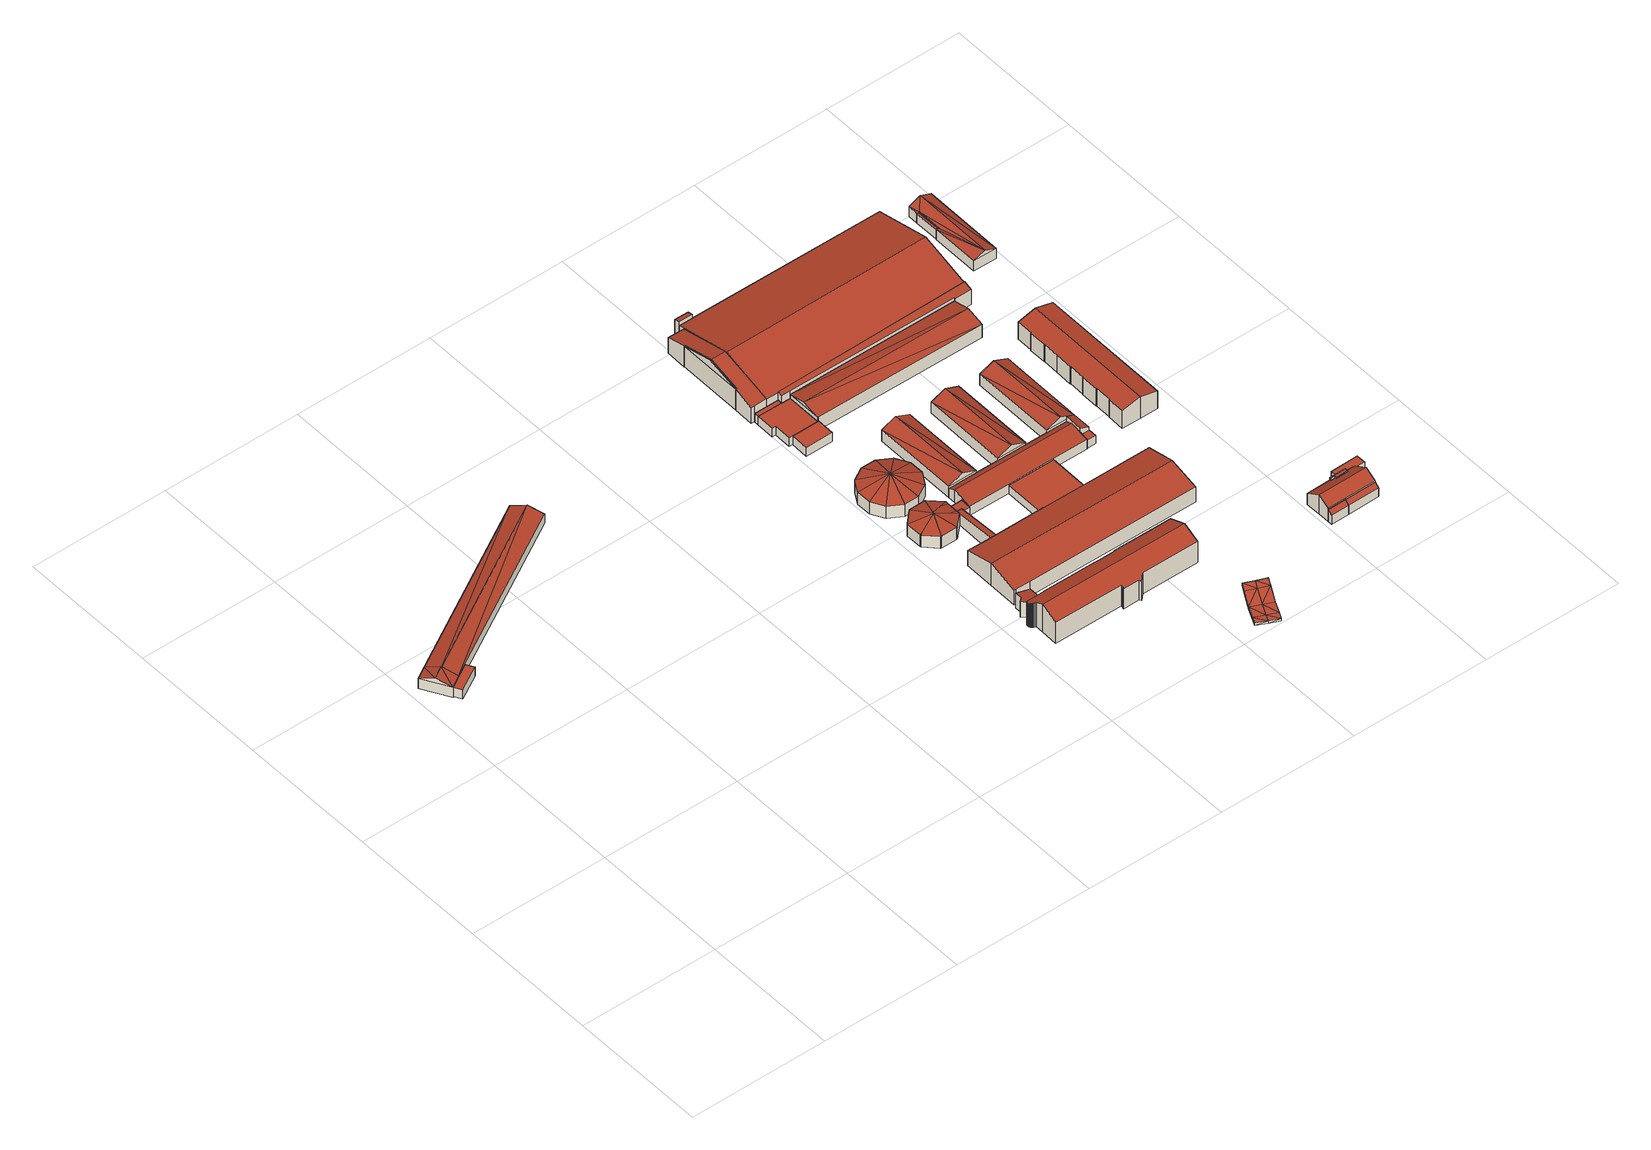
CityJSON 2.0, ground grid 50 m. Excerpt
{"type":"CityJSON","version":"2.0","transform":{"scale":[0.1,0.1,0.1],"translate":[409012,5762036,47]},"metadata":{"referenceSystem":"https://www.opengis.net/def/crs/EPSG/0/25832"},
"CityObjects":{
"building1":{"type":"Building","attributes":{"Gemeindeschluessel":"05515000","Geometrietyp2DReferenz":"3000","function":"51009_1610","roofType":"5000","measuredHeight":6},"geometry":[{"type":"Solid","lod":"2","boundaries":[[[[0,1,2,3]],[[4,5,1,0]],[[6,7,5,4]],[[3,2,7,6]],[[8,9,4]],[[4,0,8]],[[3,6,9]],[[9,8,3]],[[3,8,0]],[[4,9,6]],[[1,5,7,2]]]],"semantics":{"surfaces":[{"type":"WallSurface"},{"type":"RoofSurface"},{"type":"GroundSurface"}],"values":[[0,0,0,0,1,1,1,1,0,0,2]]}}]},
"building2":{"type":"Building","attributes":{"Gemeindeschluessel":"05515000","Geometrietyp2DReferenz":"3000","function":"51003_1201","roofType":"1000","measuredHeight":3.65},"geometry":[{"type":"Solid","lod":"2","boundaries":[[[[10,11,12,13]],[[14,15,11,10]],[[16,17,15,14]],[[18,19,17,16]],[[13,12,19,18]],[[16,14,10,13,18]],[[11,15,17,19,12]]]],"semantics":{"surfaces":[{"type":"WallSurface"},{"type":"RoofSurface"},{"type":"GroundSurface"}],"values":[[0,0,0,0,0,1,2]]}}]},
"building3":{"type":"Building","attributes":{"Gemeindeschluessel":"05515000","Geometrietyp2DReferenz":"3000","function":"31001_2700","roofType":"3100","measuredHeight":5.67},"geometry":[{"type":"Solid","lod":"2","boundaries":[[[[20,21,22,4]],[[23,24,21,20]],[[6,15,24,23]],[[4,22,15,6]],[[20,25,23]],[[6,26,4]],[[26,25,20]],[[20,4,26]],[[6,23,25]],[[25,26,6]],[[21,24,15,22]]]],"semantics":{"surfaces":[{"type":"WallSurface"},{"type":"RoofSurface"},{"type":"GroundSurface"}],"values":[[0,0,0,0,0,0,1,1,1,1,2]]}}]},
"building4":{"type":"Building","attributes":{"Gemeindeschluessel":"05515000","Geometrietyp2DReferenz":"3000","function":"31001_3200","roofType":"5000","measuredHeight":6.86},"geometry":[{"type":"Solid","lod":"2","boundaries":[[[[27,28,29,30]],[[31,32,28,27]],[[33,34,32,31]],[[35,36,34,33]],[[37,38,36,35]],[[39,40,38,37]],[[41,42,40,39]],[[43,44,42,41]],[[45,46,44,43]],[[47,48,46,45]],[[49,50,48,47]],[[51,52,50,49]],[[53,54,52,51]],[[55,56,54,53]],[[57,58,56,55]],[[59,60,58,57]],[[61,62,60,59]],[[30,29,62,61]],[[63,61,59,64]],[[59,57,64]],[[65,63,64,57,55,66]],[[55,53,66]],[[67,65,66,53,51,68]],[[51,49,68]],[[69,67,68,49,47,70]],[[47,45,70]],[[69,70,45,43,71]],[[43,41,71]],[[72,69,71,41,39,73]],[[39,37,73]],[[74,72,73,37,35,75]],[[35,33,75]],[[76,74,75,33,31,77]],[[31,27,77]],[[77,27,30,76]],[[65,67,69,72,74,76,30,61,63]],[[28,32,34,36,38,40,42,44,46,48,50,52,54,56,58,60,62,29]]]],"semantics":{"surfaces":[{"type":"WallSurface"},{"type":"RoofSurface"},{"type":"GroundSurface"}],"values":[[0,0,0,0,0,0,0,0,0,0,0,0,0,0,0,0,0,0,1,1,1,1,1,1,1,1,1,1,1,1,1,1,1,1,1,1,2]]}}]},
"building5":{"type":"Building","attributes":{"Gemeindeschluessel":"05515000","Geometrietyp2DReferenz":"3000","function":"51009_1610","roofType":"2100","measuredHeight":5.68},"geometry":[{"type":"Solid","lod":"2","boundaries":[[[[78,32,79,80]],[[81,28,32,78]],[[82,29,28,81]],[[83,84,29,82]],[[85,86,84,83]],[[80,79,86,85]],[[83,82,81,78,80,85]],[[32,28,29,84,86,79]]]],"semantics":{"surfaces":[{"type":"WallSurface"},{"type":"RoofSurface"},{"type":"GroundSurface"}],"values":[[0,0,0,0,0,0,1,2]]}}]},
"building6":{"type":"Building","attributes":{"Gemeindeschluessel":"05515000","Geometrietyp2DReferenz":"3000","function":"31001_3200","roofType":"3500","measuredHeight":8.33},"geometry":[{"type":"Solid","lod":"2","boundaries":[[[[87,88,89,90]],[[91,92,88,87]],[[93,94,92,91]],[[95,96,94,93]],[[97,98,96,95]],[[99,100,98,97]],[[101,102,100,99]],[[103,104,102,101]],[[105,106,104,103]],[[107,108,106,105]],[[109,110,108,107]],[[90,89,110,109]],[[90,111,87]],[[87,111,91]],[[91,111,93]],[[93,111,95]],[[95,111,97]],[[97,111,99]],[[99,111,101]],[[101,111,103]],[[103,111,105]],[[105,111,107]],[[107,111,109]],[[109,111,90]],[[88,92,94,96,98,100,102,104,106,108,110,89]]]],"semantics":{"surfaces":[{"type":"WallSurface"},{"type":"RoofSurface"},{"type":"GroundSurface"}],"values":[[0,0,0,0,0,0,0,0,0,0,0,0,1,1,1,1,1,1,1,1,1,1,1,1,2]]}}]},
"building7":{"type":"Building","attributes":{"Gemeindeschluessel":"05515000","Geometrietyp2DReferenz":"3000","function":"31001_2000"},"address":[{"country":"Germany","locality":"Münster","thoroughfareNumber":"33","thoroughfareName":"Sudmühlenstraße"}],"children":["building7-1","building7-2"]},
"building7-1":{"type":"BuildingPart","attributes":{"roofType":"2100","measuredHeight":6.22},"parents":["building7"],"geometry":[{"type":"Solid","lod":"2","boundaries":[[[[112,113,114,115]],[[116,117,113,112]],[[118,119,117,116]],[[120,121,119,118]],[[122,123,121,120]],[[124,125,123,122]],[[126,127,125,124]],[[128,129,127,126]],[[130,131,129,128]],[[132,133,131,130]],[[134,135,133,132]],[[134,132,130,128,126,124,122,120,118,116,112,115,136]],[[113,117,119,121,123,125,127,129,131,133,135,137,114]],[[135,134,136,137]],[[137,136,115,114]]]],"semantics":{"surfaces":[{"type":"WallSurface"},{"type":"RoofSurface"},{"type":"GroundSurface"},{"type":"ClosureSurface"}],"values":[[0,0,0,0,0,0,0,0,0,0,0,1,2,3,3]]}}]},
"building7-2":{"type":"BuildingPart","attributes":{"roofType":"3100","measuredHeight":11.02},"parents":["building7"],"geometry":[{"type":"Solid","lod":"2","boundaries":[[[[138,139,140,141]],[[142,143,139,138]],[[144,145,143,142]],[[146,147,145,144]],[[148,149,147,146]],[[150,151,149,148]],[[152,153,151,150]],[[154,155,153,152]],[[156,157,155,154]],[[158,159,157,156]],[[160,161,159,158]],[[162,163,161,160]],[[164,165,163,162]],[[166,167,165,164]],[[168,169,167,166]],[[170,171,169,168]],[[172,173,171,170]],[[174,175,173,172]],[[176,177,175,174]],[[178,115,114,177,176]],[[179,180,135,134,181]],[[182,183,180,179]],[[184,185,183,182]],[[186,187,185,184]],[[188,189,187,186]],[[190,191,189,188]],[[192,193,191,190]],[[194,195,193,192]],[[196,197,195,194]],[[198,199,197,196]],[[200,201,199,198]],[[202,203,201,200]],[[204,205,203,202]],[[206,207,205,204]],[[208,209,207,206]],[[210,211,209,208]],[[212,213,211,210]],[[214,215,213,212]],[[141,140,215,214]],[[208,206,204,202,200,198,196,194,192,190,210]],[[188,186,184,182,179,181,216,178,176,174,172,170,168,166,164,162,160,158,156,154,152,150,148,146,144,142,138,141,214,212,210,190]],[[139,143,145,147,149,151,153,155,157,159,161,163,165,167,169,171,173,175,177,114,137,135,180,183,185,187,189,191,193,195,197,199,201,203,205,207,209,211,213,215,140]],[[115,178,216,136]],[[137,114,115,136]],[[134,136,216,181]],[[135,137,136,134]]]],"semantics":{"surfaces":[{"type":"WallSurface"},{"type":"RoofSurface"},{"type":"GroundSurface"},{"type":"ClosureSurface"}],"values":[[0,0,0,0,0,0,0,0,0,0,0,0,0,0,0,0,0,0,0,0,0,0,0,0,0,0,0,0,0,0,0,0,0,0,0,0,0,0,0,1,1,2,0,3,0,3]]}}]},
"building8":{"type":"Building","attributes":{"Gemeindeschluessel":"05515000","Geometrietyp2DReferenz":"3000","function":"31001_2000"},"children":["building8-1","building8-2","building8-3"]},
"building8-1":{"type":"BuildingPart","attributes":{"roofType":"1000","measuredHeight":3.43},"parents":["building8"],"geometry":[{"type":"Solid","lod":"2","boundaries":[[[[217,218,219,220]],[[221,222,218,217]],[[223,224,222,221]],[[225,226,224,223]],[[227,228,229,230]],[[231,232,228,227]],[[227,230,225,223,221,217,220,231]],[[218,222,224,226,229,228,232,219]],[[226,225,230,229]],[[220,219,232,231]]]],"semantics":{"surfaces":[{"type":"WallSurface"},{"type":"RoofSurface"},{"type":"GroundSurface"},{"type":"ClosureSurface"}],"values":[[0,0,0,0,0,0,1,2,3,3]]}}]},
"building8-2":{"type":"BuildingPart","attributes":{"roofType":"1000","measuredHeight":3.43},"parents":["building8"],"geometry":[{"type":"Solid","lod":"2","boundaries":[[[[233,234,235,236]],[[237,238,234,233]],[[220,219,238,237]],[[237,233,236,231,220]],[[234,238,219,232,235]],[[232,231,236,235]],[[231,232,219,220]]]],"semantics":{"surfaces":[{"type":"WallSurface"},{"type":"RoofSurface"},{"type":"GroundSurface"},{"type":"ClosureSurface"}],"values":[[0,0,0,1,2,0,3]]}}]},
"building8-3":{"type":"BuildingPart","attributes":{"roofType":"1000","measuredHeight":3.44},"parents":["building8"],"geometry":[{"type":"Solid","lod":"2","boundaries":[[[[239,240,241,242]],[[230,229,240,239]],[[242,241,226,225]],[[230,239,242,225]],[[240,229,226,241]],[[226,229,230,225]]]],"semantics":{"surfaces":[{"type":"WallSurface"},{"type":"RoofSurface"},{"type":"GroundSurface"},{"type":"ClosureSurface"}],"values":[[0,0,0,1,2,3]]}}]},
"building9":{"type":"Building","attributes":{"Gemeindeschluessel":"05515000","Geometrietyp2DReferenz":"3000","function":"51009_1610","roofType":"3100","measuredHeight":11.33},"geometry":[{"type":"Solid","lod":"2","boundaries":[[[[243,244,245,246]],[[247,248,244,243]],[[249,250,248,247]],[[246,245,250,249]],[[243,251,247]],[[249,252,246]],[[246,252,251,243]],[[247,251,252,249]],[[244,248,250,245]]]],"semantics":{"surfaces":[{"type":"WallSurface"},{"type":"RoofSurface"},{"type":"GroundSurface"}],"values":[[0,0,0,0,0,0,1,1,2]]}}]},
"building10":{"type":"Building","attributes":{"Geometrietyp2DReferenz":"2000","Gemeindeschluessel":"05515000","function":"53001_1800","roofType":"9999","measuredHeight":1},"geometry":[{"type":"Solid","lod":"2","boundaries":[[[[253,254,255]],[[254,256,255]],[[257,258,253]],[[258,254,253]],[[259,260,257]],[[260,258,257]],[[261,262,259]],[[262,260,259]],[[263,264,261]],[[264,262,261]],[[265,266,263]],[[266,264,263]],[[267,268,265]],[[268,266,265]],[[269,270,267]],[[270,268,267]],[[271,272,269]],[[272,270,269]],[[273,274,271]],[[274,272,271]],[[275,276,273]],[[276,274,273]],[[255,256,275]],[[256,276,275]],[[256,254,258]],[[256,258,277]],[[277,258,260]],[[277,260,278]],[[278,260,279]],[[279,260,262]],[[279,262,264]],[[279,264,266]],[[276,256,277]],[[276,277,274]],[[274,277,278]],[[274,278,272]],[[272,278,270]],[[270,278,279]],[[270,279,266]],[[270,266,268]],[[255,257,253]],[[255,280,257]],[[280,259,257]],[[280,281,259]],[[281,282,259]],[[282,261,259]],[[282,263,261]],[[282,265,263]],[[275,280,255]],[[275,273,280]],[[273,281,280]],[[273,271,281]],[[271,269,281]],[[269,282,281]],[[269,265,282]],[[269,267,265]]]],"semantics":{"surfaces":[{"type":"WallSurface"},{"type":"GroundSurface"},{"type":"RoofSurface"}],"values":[[0,0,0,0,0,0,0,0,0,0,0,0,0,0,0,0,0,0,0,0,0,0,0,0,1,1,1,1,1,1,1,1,1,1,1,1,1,1,1,1,2,2,2,2,2,2,2,2,2,2,2,2,2,2,2,2]]}}]},
"building11":{"type":"Building","attributes":{"name":"Westfälisches Pferdezentrum","Gemeindeschluessel":"05515000","Geometrietyp2DReferenz":"3000","function":"31001_3200"},"children":["building11-1","building11-2","building11-3","building11-4","building11-5","building11-6","building11-7","building11-8"]},
"building11-1":{"type":"BuildingPart","attributes":{"roofType":"1000","measuredHeight":3.33},"parents":["building11"],"geometry":[{"type":"Solid","lod":"2","boundaries":[[[[283,284,285,286]],[[287,288,284,283]],[[286,285,289,290]],[[287,283,286,290]],[[284,288,289,285]],[[288,287,290,289]]]],"semantics":{"surfaces":[{"type":"WallSurface"},{"type":"RoofSurface"},{"type":"GroundSurface"},{"type":"ClosureSurface"}],"values":[[0,0,0,1,2,3]]}}]},
"building11-2":{"type":"BuildingPart","attributes":{"roofType":"3100","measuredHeight":6.79},"parents":["building11"],"geometry":[{"type":"Solid","lod":"2","boundaries":[[[[291,292,293,294,295]],[[296,297,292,291]],[[298,299,300,297,296]],[[291,301,296]],[[298,302,295]],[[302,301,291]],[[291,295,302]],[[298,296,301]],[[301,302,298]],[[292,297,300,293]],[[299,298,295,294]],[[293,300,299,294]]]],"semantics":{"surfaces":[{"type":"WallSurface"},{"type":"RoofSurface"},{"type":"GroundSurface"},{"type":"ClosureSurface"}],"values":[[0,0,0,0,0,1,1,1,1,2,0,3]]}}]},
"building11-3":{"type":"BuildingPart","attributes":{"roofType":"3100","measuredHeight":6.78},"parents":["building11"],"geometry":[{"type":"Solid","lod":"2","boundaries":[[[[303,304,305,306,307]],[[308,309,304,303]],[[310,311,309,308]],[[303,312,308]],[[313,312,303]],[[303,307,313]],[[310,308,312]],[[312,313,310]],[[304,309,311,314,305]],[[315,316,307,306]],[[305,314,315,306]],[[311,310,316,315,314]],[[313,307,316,317,310]],[[317,316,310]]]],"semantics":{"surfaces":[{"type":"WallSurface"},{"type":"RoofSurface"},{"type":"GroundSurface"},{"type":"ClosureSurface"}],"values":[[0,0,0,0,1,1,1,1,2,0,3,3,0,3]]}}]},
"building11-4":{"type":"BuildingPart","attributes":{"roofType":"3100","measuredHeight":6.79},"parents":["building11"],"geometry":[{"type":"Solid","lod":"2","boundaries":[[[[318,319,320,321,322]],[[323,324,325,326,327]],[[322,321,324,323]],[[328,323,329]],[[327,329,323]],[[318,322,328]],[[329,318,328]],[[328,322,323]],[[329,327,318]],[[320,325,324,321]],[[319,318,327,326]],[[325,320,319,326]]]],"semantics":{"surfaces":[{"type":"WallSurface"},{"type":"RoofSurface"},{"type":"GroundSurface"},{"type":"ClosureSurface"}],"values":[[0,0,0,1,1,1,1,0,0,2,0,3]]}}]},
"building11-5":{"type":"BuildingPart","attributes":{"roofType":"3100","measuredHeight":5.08},"parents":["building11"],"geometry":[{"type":"Solid","lod":"2","boundaries":[[[[330,331,332]],[[333,334,335]],[[336,290,289,333,335]],[[288,287,337]],[[338,339,288,337]],[[326,325,339,338]],[[294,293,320,319]],[[306,305,300,299]],[[340,341,342,343]],[[332,331,341,340]],[[315,306,299,294,319,326,338,344]],[[337,336,335,332,340,343,344,338]],[[333,289,288,339,325,320,293,300,305,314,345,342,341,331]],[[330,332,335,334]],[[333,331,330,334]],[[290,336,337,287]],[[288,289,290,287]],[[320,325,326,319]],[[300,293,294,299]],[[314,305,306,315]],[[314,315,344,345]],[[344,343,342,345]]]],"semantics":{"surfaces":[{"type":"WallSurface"},{"type":"RoofSurface"},{"type":"GroundSurface"},{"type":"ClosureSurface"}],"values":[[0,0,0,0,0,0,0,0,0,0,1,1,2,0,3,0,3,3,3,3,3,3]]}}]},
"building11-6":{"type":"BuildingPart","attributes":{"roofType":"2100","measuredHeight":5.9},"parents":["building11"],"geometry":[{"type":"Solid","lod":"2","boundaries":[[[[346,343,342,347,348]],[[348,347,311,310]],[[317,346,348,310]],[[342,345,314,311,347]],[[344,343,346,317,316,315]],[[314,345,344,315]],[[342,343,344,345]],[[315,316,310,311,314]],[[316,317,310]]]],"semantics":{"surfaces":[{"type":"WallSurface"},{"type":"RoofSurface"},{"type":"GroundSurface"},{"type":"ClosureSurface"}],"values":[[0,0,1,2,0,3,3,3,3]]}}]},
"building11-7":{"type":"BuildingPart","attributes":{"roofType":"3100","measuredHeight":8.84},"parents":["building11"],"geometry":[{"type":"Solid","lod":"2","boundaries":[[[[349,350,351,352]],[[353,354,350,349]],[[355,356,354,353]],[[357,358,356,355]],[[359,360,358,357]],[[361,362,363,360,359]],[[364,365,366,367,368]],[[369,370,365,364]],[[371,372,370,369]],[[373,374,372,371]],[[352,351,374,373]],[[364,368,361,359,357,355,353,369]],[[349,352,373,371,369,353]],[[350,354,356,358,360,363,366,365,370,372,374,351]],[[362,361,368,367]],[[366,363,362,367]]]],"semantics":{"surfaces":[{"type":"WallSurface"},{"type":"RoofSurface"},{"type":"GroundSurface"},{"type":"ClosureSurface"}],"values":[[0,0,0,0,0,0,0,0,0,0,0,1,1,2,0,3]]}}]},
"building11-8":{"type":"BuildingPart","attributes":{"roofType":"1000","measuredHeight":3.32},"parents":["building11"],"geometry":[{"type":"Solid","lod":"2","boundaries":[[[[375,360,363,362]],[[334,333,360,375]],[[367,366,331,330]],[[330,334,375,362,367]],[[360,333,331,366,363]],[[333,334,330,331]],[[366,367,362,363]]]],"semantics":{"surfaces":[{"type":"WallSurface"},{"type":"RoofSurface"},{"type":"GroundSurface"},{"type":"ClosureSurface"}],"values":[[0,0,0,1,2,3,3]]}}]},
"building12":{"type":"Building","attributes":{"Gemeindeschluessel":"05515000","Geometrietyp2DReferenz":"3000","function":"31001_3200","roofType":"3100","measuredHeight":6.9},"geometry":[{"type":"Solid","lod":"2","boundaries":[[[[376,377,378,379]],[[380,381,377,376]],[[382,383,381,380]],[[384,385,383,382]],[[386,387,385,384]],[[379,378,387,386]],[[388,389,379,386]],[[386,390,388]],[[380,388,390]],[[390,384,382,380]],[[389,388,380,376]],[[389,376,379]],[[386,384,390]],[[377,381,383,385,387,378]]]],"semantics":{"surfaces":[{"type":"WallSurface"},{"type":"RoofSurface"},{"type":"GroundSurface"}],"values":[[0,0,0,0,0,0,1,1,1,1,0,0,0,2]]}}]},
"building13":{"type":"Building","attributes":{"Gemeindeschluessel":"05515000","Geometrietyp2DReferenz":"3000","function":"31001_3200"},"children":["building13-1","building13-2","building13-3","building13-4"]},
"building13-1":{"type":"BuildingPart","attributes":{"roofType":"2100","measuredHeight":7.62},"parents":["building13"],"geometry":[{"type":"Solid","lod":"2","boundaries":[[[[391,392,393,394,395]],[[396,397,392,391]],[[398,399,397,396]],[[400,399,398]],[[396,391,395,398]],[[392,397,399,393]],[[400,398,395,394]],[[393,399,400,394]]]],"semantics":{"surfaces":[{"type":"WallSurface"},{"type":"RoofSurface"},{"type":"GroundSurface"},{"type":"ClosureSurface"}],"values":[[0,0,0,0,1,2,0,3]]}}]},
"building13-2":{"type":"BuildingPart","attributes":{"roofType":"2100","measuredHeight":6.93},"parents":["building13"],"geometry":[{"type":"Solid","lod":"2","boundaries":[[[[401,402,403,404,405]],[[406,407,402,401]],[[408,409,407,406]],[[410,411,409,408]],[[412,413,411,410]],[[414,415,416,413,412]],[[410,408,406,401,405,414,412]],[[403,402,407,409,411,413,416]],[[415,414,405,404]],[[403,416,415,404]]]],"semantics":{"surfaces":[{"type":"WallSurface"},{"type":"RoofSurface"},{"type":"GroundSurface"},{"type":"ClosureSurface"}],"values":[[0,0,0,0,0,0,1,2,0,3]]}}]},
"building13-3":{"type":"BuildingPart","attributes":{"roofType":"3100","measuredHeight":11.45},"parents":["building13"],"geometry":[{"type":"Solid","lod":"2","boundaries":[[[[417,418,419,420]],[[421,422,418,417]],[[423,424,422,421]],[[425,426,424,423]],[[427,428,426,425]],[[429,430,428,427]],[[431,432,430,429]],[[433,434,435,436,437]],[[420,419,434,433]],[[431,429,427,425,423,438]],[[421,417,420,433,437,439,440,438,423]],[[418,422,424,426,428,430,432,441,442,435,434,419]],[[432,431,438,441]],[[436,439,437]],[[435,442,440,439,436]],[[442,441,438,440]]]],"semantics":{"surfaces":[{"type":"WallSurface"},{"type":"RoofSurface"},{"type":"GroundSurface"},{"type":"ClosureSurface"}],"values":[[0,0,0,0,0,0,0,0,0,1,1,2,3,0,3,3]]}}]},
"building13-4":{"type":"BuildingPart","attributes":{"roofType":"3100","measuredHeight":11.7},"parents":["building13"],"geometry":[{"type":"Solid","lod":"2","boundaries":[[[[394,393,432,431,443]],[[444,445,399,400]],[[446,447,445,444]],[[404,403,447,446]],[[436,435,416,415]],[[444,400,394,443,448,446]],[[439,436,415,404,446,448]],[[442,441,432,393,399,445,447,403,416,435]],[[439,448,440]],[[435,436,439,440,442]],[[431,438,440,448,443]],[[432,441,438,431]],[[441,442,440,438]],[[393,394,400,399]],[[416,403,404,415]]]],"semantics":{"surfaces":[{"type":"WallSurface"},{"type":"RoofSurface"},{"type":"GroundSurface"},{"type":"ClosureSurface"}],"values":[[0,0,0,0,0,1,1,2,0,3,0,3,3,3,3]]}}]},
"building14":{"type":"Building","attributes":{"Gemeindeschluessel":"05515000","Geometrietyp2DReferenz":"3000","function":"51009_1610","roofType":"1000","measuredHeight":3.13},"geometry":[{"type":"Solid","lod":"2","boundaries":[[[[449,450,451,452]],[[453,454,450,449]],[[455,456,454,453]],[[452,451,456,455]],[[453,449,452,455]],[[450,454,456,451]]]],"semantics":{"surfaces":[{"type":"WallSurface"},{"type":"RoofSurface"},{"type":"GroundSurface"}],"values":[[0,0,0,0,1,2]]}}]},
"building15":{"type":"Building","attributes":{"Gemeindeschluessel":"05515000","Geometrietyp2DReferenz":"3000","function":"51009_1610","roofType":"2100","measuredHeight":4.86},"geometry":[{"type":"Solid","lod":"2","boundaries":[[[[457,458,459,460]],[[461,462,458,457]],[[463,464,462,461]],[[460,459,464,463]],[[461,457,460,463]],[[458,462,464,459]]]],"semantics":{"surfaces":[{"type":"WallSurface"},{"type":"RoofSurface"},{"type":"GroundSurface"}],"values":[[0,0,0,0,1,2]]}}]},
"building16":{"type":"Building","attributes":{"Gemeindeschluessel":"05515000","Geometrietyp2DReferenz":"3000","function":"31001_1000"},"address":[{"country":"Germany","locality":"Münster","thoroughfareNumber":"35","thoroughfareName":"Sudmühlenstraße"}],"children":["building16-1","building16-2"]},
"building16-1":{"type":"BuildingPart","attributes":{"roofType":"3100","measuredHeight":7.74},"parents":["building16"],"geometry":[{"type":"Solid","lod":"2","boundaries":[[[[465,466,458,467]],[[468,469,466,465]],[[470,471,469,468]],[[472,473,471,470]],[[474,475,473,472]],[[476,477,475,474]],[[478,479,477,476]],[[480,481,479,478]],[[482,483,481,480]],[[484,485,483,482]],[[486,487,488,485,484]],[[467,458,462,461,489]],[[482,480,478,476,474,472,470,468,465,484]],[[467,489,486,484,465]],[[466,469,471,473,475,477,479,481,483,485,488,462,458]],[[487,486,489,461]],[[462,488,487,461]]]],"semantics":{"surfaces":[{"type":"WallSurface"},{"type":"RoofSurface"},{"type":"GroundSurface"},{"type":"ClosureSurface"}],"values":[[0,0,0,0,0,0,0,0,0,0,0,0,1,1,2,0,3]]}}]},
"building16-2":{"type":"BuildingPart","attributes":{"roofType":"2100","measuredHeight":4.89},"parents":["building16"],"geometry":[{"type":"Solid","lod":"2","boundaries":[[[[461,462,464,463]],[[490,491,488,487]],[[463,464,491,490]],[[487,461,463,490]],[[462,488,491,464]],[[488,462,461,487]]]],"semantics":{"surfaces":[{"type":"WallSurface"},{"type":"RoofSurface"},{"type":"GroundSurface"},{"type":"ClosureSurface"}],"values":[[0,0,0,1,2,3]]}}]},
"building17":{"type":"Building","attributes":{"Gemeindeschluessel":"05515000","Geometrietyp2DReferenz":"3000","function":"31001_2700","roofType":"3100","measuredHeight":8.67},"geometry":[{"type":"Solid","lod":"2","boundaries":[[[[492,493,494,495]],[[496,497,493,492]],[[498,499,497,496]],[[500,501,499,498]],[[502,503,501,500]],[[504,505,503,502]],[[506,507,505,504]],[[508,509,507,506]],[[510,511,509,508]],[[512,513,511,510]],[[514,515,513,512]],[[516,517,515,514]],[[518,519,517,516]],[[520,521,519,518]],[[522,523,521,520]],[[524,525,523,522]],[[526,527,525,524]],[[528,529,527,526]],[[530,531,529,528]],[[495,494,531,530]],[[524,522,520,518,516,514,512,510,508,506,504,502,500,498,496,492,495,526]],[[530,528,526,495]],[[493,497,499,501,503,505,507,509,511,513,515,517,519,521,523,525,527,529,531,494]]]],"semantics":{"surfaces":[{"type":"WallSurface"},{"type":"RoofSurface"},{"type":"GroundSurface"}],"values":[[0,0,0,0,0,0,0,0,0,0,0,0,0,0,0,0,0,0,0,0,1,1,2]]}}]},
"building18":{"type":"Building","attributes":{"Gemeindeschluessel":"05515000","Geometrietyp2DReferenz":"3000","function":"51009_1610","roofType":"1000","measuredHeight":5.54},"geometry":[{"type":"Solid","lod":"2","boundaries":[[[[532,473,475,533]],[[534,471,473,532]],[[535,481,471,534]],[[536,479,481,535]],[[537,477,479,536]],[[533,475,477,537]],[[536,535,534,532,533,537]],[[473,471,481,479,477,475]]]],"semantics":{"surfaces":[{"type":"WallSurface"},{"type":"RoofSurface"},{"type":"GroundSurface"}],"values":[[0,0,0,0,0,0,1,2]]}}]},
"building19":{"type":"Building","attributes":{"Gemeindeschluessel":"05515000","Geometrietyp2DReferenz":"3000","function":"31001_2460","roofType":"1000","measuredHeight":2.47},"geometry":[{"type":"Solid","lod":"2","boundaries":[[[[538,539,540,541]],[[542,543,539,538]],[[544,545,543,542]],[[541,540,545,544]],[[542,538,541,544]],[[539,543,545,540]]]],"semantics":{"surfaces":[{"type":"WallSurface"},{"type":"RoofSurface"},{"type":"GroundSurface"}],"values":[[0,0,0,0,1,2]]}}]},
"building20":{"type":"Building","attributes":{"Gemeindeschluessel":"05515000","Geometrietyp2DReferenz":"3000","function":"51009_1610","roofType":"5000","measuredHeight":4.12},"geometry":[{"type":"Solid","lod":"2","boundaries":[[[[546,547,548,549]],[[550,551,547,546]],[[552,553,551,550]],[[549,548,553,552]],[[554,552,550,555]],[[550,546,555]],[[555,546,549,554]],[[549,552,554]],[[547,551,553,548]]]],"semantics":{"surfaces":[{"type":"WallSurface"},{"type":"RoofSurface"},{"type":"GroundSurface"}],"values":[[0,0,0,0,1,1,1,1,2]]}}]},
"building21":{"type":"Building","attributes":{"Gemeindeschluessel":"05515000","Geometrietyp2DReferenz":"3000","function":"31001_3200","roofType":"5000","measuredHeight":5.83},"geometry":[{"type":"Solid","lod":"2","boundaries":[[[[556,557,558,559]],[[560,561,557,556]],[[562,563,561,560]],[[564,565,563,562]],[[566,567,565,564]],[[568,569,567,566]],[[570,571,569,568]],[[559,558,571,570]],[[570,572,573]],[[570,573,556]],[[556,559,570]],[[572,570,568]],[[572,568,566]],[[566,564,572]],[[562,560,573]],[[573,572,562]],[[562,572,564]],[[556,573,560]],[[557,561,563,565,567,569,571,558]]]],"semantics":{"surfaces":[{"type":"WallSurface"},{"type":"RoofSurface"},{"type":"GroundSurface"}],"values":[[0,0,0,0,0,0,0,0,1,1,1,1,1,1,1,1,0,0,2]]}}]}
},
"vertices":[
[7,1356,86],[7,1356,45],[61,1263,45],[61,1263,86],[52,1382,86],[52,1382,45],[105,1289,86],[105,1289,45],[33,1311,105],[78,1337,105],
[61,1263,85],[61,1263,49],[76,1237,49],[76,1237,85],[105,1289,85],[105,1289,49],[150,1315,85],[150,1315,49],[165,1288,85],[165,1288,49],
[675,1743,86],[675,1743,49],[52,1382,49],[730,1651,86],[730,1651,49],[703,1697,105],[78,1335,105],
[1663,889,81],[1663,889,34],[1662,899,34],[1662,899,81],[1662,886,81],[1662,886,34],[1620,846,81],[1620,846,34],[1618,845,81],[1618,845,34],[1560,845,81],[1560,845,34],[1558,846,81],[1558,846,34],[1517,887,81],[1517,887,34],[1516,890,81],[1516,890,34],[1516,948,81],[1516,948,34],[1517,950,81],[1517,950,34],[1559,991,81],[1559,991,34],[1561,992,81],[1561,992,34],[1619,992,81],[1619,992,34],[1621,991,81],[1621,991,34],[1663,950,81],[1663,950,34],[1664,948,81],[1664,948,34],[1662,937,81],[1662,937,34],[1635,939,89],[1658,947,82],[1591,921,102],[1618,986,83],[1589,919,103],[1562,986,83],[1589,918,103],[1522,946,83],[1522,891,83],[1589,917,103],[1561,850,83],[1590,917,103],[1617,850,82],[1633,899,89],[1657,889,82],
[1662,886,80],[1661,740,34],[1661,740,91],[1663,889,80],[1662,899,79],[1681,899,79],[1681,899,34],[1680,740,91],[1680,740,34],
[1515,1042,84],[1515,1042,36],[1561,1014,36],[1561,1014,84],[1489,1087,84],[1489,1087,36],[1489,1140,84],[1489,1140,36],[1516,1186,84],[1516,1186,36],[1562,1213,84],[1562,1213,36],[1615,1212,84],[1615,1212,36],[1661,1185,84],[1661,1185,36],[1687,1139,84],[1687,1139,36],[1687,1086,84],[1687,1086,36],[1660,1040,84],[1660,1040,36],[1614,1014,84],[1614,1014,36],[1588,1113,119],
[1566,461,81],[1566,461,20],[1565,460,20],[1565,460,82],[1568,462,81],[1568,462,20],[1571,462,80],[1571,462,20],[1571,463,80],[1571,463,20],[1575,463,79],[1575,463,20],[1575,475,79],[1575,475,20],[1561,489,83],[1561,489,20],[1575,502,79],[1575,502,20],[1575,527,79],[1575,527,20],[1630,527,63],[1630,527,20],[1630,462,63],[1630,462,20],[1630,460,63],[1630,460,20],
[1564,430,117],[1564,430,20],[1566,429,20],[1566,429,118],[1562,431,117],[1562,431,20],[1560,432,116],[1560,432,20],[1559,433,116],[1559,433,20],[1558,434,115],[1558,434,20],[1557,436,115],[1557,436,20],[1556,438,114],[1556,438,20],[1555,440,113],[1555,440,20],[1554,442,112],[1554,442,20],[1554,445,111],[1554,445,20],[1554,448,110],[1554,448,20],[1555,450,109],[1555,450,20],[1556,452,108],[1556,452,20],[1557,454,107],[1557,454,20],[1558,456,106],[1558,456,20],[1559,457,106],[1559,457,20],[1560,458,105],[1560,458,20],[1562,459,105],[1562,459,20],[1564,460,104],[1564,460,20],[1565,460,104],[1821,461,103],[1821,461,20],[1630,462,103],[1821,459,104],[1821,459,20],[1894,459,104],[1894,459,20],[1894,461,103],[1894,461,20],[2105,460,103],[2105,460,20],[2105,396,130],[2105,396,20],[2104,335,104],[2104,335,20],[1897,336,104],[1897,336,20],[1877,317,96],[1877,317,20],[1872,323,99],[1872,323,20],[1814,323,99],[1814,323,20],[1814,328,101],[1814,328,20],[1816,328,101],[1816,328,20],[1816,336,104],[1816,336,20],[1570,337,104],[1570,337,20],[1571,399,130],[1571,399,20],[1571,428,118],[1571,428,20],[1568,428,118],[1568,428,20],[1630,460,104],
[1489,1453,72],[1489,1453,37],[1502,1453,37],[1502,1453,72],[1490,1515,72],[1490,1515,37],[1477,1515,72],[1477,1515,37],[1477,1580,72],[1477,1580,37],[1598,1579,72],[1598,1579,37],[1566,1579,37],[1566,1579,72],[1597,1453,72],[1597,1453,37],
[1600,1390,72],[1600,1390,37],[1601,1453,37],[1601,1453,72],[1501,1390,72],[1501,1390,37],
[1566,1596,72],[1566,1596,37],[1478,1596,37],[1478,1596,72],
[1472,1904,121],[1472,1904,40],[1467,1904,40],[1467,1904,121],[1471,1669,121],[1471,1669,40],[1466,1669,121],[1466,1669,40],[1471,1786,154],[1466,1786,154],
[2075,40,11],[2075,40,1],[2111,23,11],[2111,23,1],[2085,62,11],[2085,62,1],[2104,103,12],[2104,103,2],[2123,146,33],[2123,146,23],[2132,167,44],[2132,167,34],[2168,151,44],[2168,151,34],[2205,135,44],[2205,135,34],[2196,114,33],[2196,114,23],[2177,70,12],[2177,70,2],[2158,29,11],[2158,29,1],[2147,6,11],[2147,6,1],[2121,45,1],[2140,86,2],[2159,130,23],[2121,45,11],[2140,86,12],[2159,130,33],
[1662,937,66],[1662,937,33],[1662,899,33],[1662,899,66],[1712,937,66],[1712,937,33],[1711,899,33],[1711,899,66],
[1899,1301,78],[1899,1301,33],[1897,995,33],[1897,995,70],[1897,995,78],[2003,1300,78],[2003,1300,33],[2001,994,78],[2001,994,70],[2001,994,33],[1951,1300,101],[1949,994,101],
[2083,1300,78],[2083,1300,33],[2081,994,33],[2081,994,70],[2081,994,78],[2187,1299,78],[2187,1299,33],[2185,993,78],[2185,993,33],[2135,1299,101],[2133,993,101],[2153,993,33],[2153,993,70],[2153,993,78],[2153,993,92],
[1816,995,78],[1816,995,70],[1816,995,33],[1818,1301,33],[1818,1301,78],[1714,1302,78],[1714,1302,33],[1712,996,33],[1712,996,70],[1712,996,78],[1766,1302,101],[1764,995,101],
[2026,897,66],[2026,897,33],[2026,897,70],[1857,898,33],[1857,898,66],[1857,898,70],[1711,899,70],[1712,937,78],[1712,968,84],[1712,968,33],[2152,896,70],[2152,896,33],[2152,928,33],[2152,928,77],[2152,965,84],[2152,965,33],
[2152,928,92],[2185,928,33],[2185,928,78],
[1571,527,93],[1571,527,33],[1575,527,33],[1575,527,93],[1572,634,121],[1572,634,33],[1573,741,93],[1573,741,33],[1661,740,93],[1661,740,33],[1856,740,93],[1856,740,33],[1856,739,93],[1856,739,66],[1856,739,33],[2254,737,93],[2254,737,33],[2025,738,33],[2025,738,66],[2025,738,93],[2253,630,121],[2253,630,33],[2253,523,93],[2253,523,33],[1630,527,93],[1630,527,33],
[1856,740,66],
[2214,1571,88],[2214,1571,36],[2214,1575,36],[2214,1575,88],[2214,1448,88],[2214,1448,36],[1601,1453,88],[1601,1453,36],[1597,1453,88],[1597,1453,36],[1598,1579,88],[1598,1579,36],[2214,1512,105],[2214,1571,89],[1597,1516,105],
[1525,2017,110],[1525,2017,39],[1525,1996,39],[1525,1996,101],[1525,1996,115],[1575,2016,110],[1575,2016,39],[1574,1996,115],[1574,1996,39],[1574,1996,101],
[2275,1571,100],[2275,1571,39],[2276,1602,39],[2276,1602,103],[2276,1602,108],[2214,1571,100],[2214,1571,39],[2214,1575,101],[2214,1575,39],[1598,1579,101],[1598,1579,39],[1566,1579,101],[1566,1579,39],[1566,1596,105],[1566,1596,101],[1566,1596,39],
[1466,1669,122],[1466,1669,39],[1465,1596,39],[1465,1596,102],[1471,1669,122],[1471,1669,39],[1471,1786,153],[1471,1786,39],[1472,1904,122],[1472,1904,39],[1467,1904,122],[1467,1904,39],[1468,1977,102],[1468,1977,39],[1525,1976,102],[1525,1976,39],[1478,1596,102],[1478,1596,39],[1522,1596,39],[1522,1596,101],[1522,1596,103],[1524,1786,153],[1523,1646,116],[1524,1779,151],[1524,1786,39],[1524,1779,39],
[1525,1976,106],[2278,1991,102],[2278,1991,39],[2277,1780,156],[2277,1780,39],[1524,1779,156],
[2152,928,66],[2152,928,35],[2152,896,35],[2152,896,66],[2185,928,66],[2185,928,35],[2185,896,66],[2185,896,35],
[2501,219,75],[2501,219,26],[2501,204,26],[2501,204,62],[2566,220,75],[2566,220,26],[2566,205,62],[2566,205,26],
[2501,260,103],[2501,260,26],[2501,219,78],[2500,313,71],[2500,313,26],[2586,314,71],[2586,314,26],[2586,309,73],[2586,309,26],[2601,310,73],[2601,310,26],[2601,302,78],[2601,302,26],[2644,303,78],[2644,303,26],[2644,314,71],[2644,314,26],[2679,314,71],[2679,314,26],[2680,262,103],[2680,262,26],[2680,221,78],[2680,221,75],[2680,221,26],[2566,220,78],
[2680,206,62],[2680,206,26],
[2284,894,105],[2284,894,36],[2351,893,36],[2351,893,122],[2285,955,105],[2285,955,36],[2286,955,105],[2286,955,36],[2287,1014,105],[2287,1014,36],[2285,1014,105],[2285,1014,36],[2286,1076,105],[2286,1076,36],[2287,1076,105],[2287,1076,36],[2288,1134,105],[2288,1134,36],[2286,1134,105],[2286,1134,36],[2287,1195,105],[2287,1195,36],[2288,1195,105],[2288,1195,36],[2289,1254,105],[2289,1254,36],[2287,1254,105],[2287,1254,36],[2288,1315,105],[2288,1315,36],[2289,1315,105],[2289,1315,36],[2290,1375,105],[2290,1375,36],[2355,1375,122],[2355,1375,36],[2420,1374,105],[2420,1374,36],[2416,893,105],[2416,893,36],
[2586,309,81],[2601,310,81],[2586,314,81],[2644,314,81],[2644,303,81],[2601,302,81],
[2626,324,50],[2626,324,26],[2726,325,26],[2726,325,50],[2626,356,50],[2626,356,26],[2726,358,50],[2726,358,26],
[2365,1926,87],[2365,1926,50],[2365,1838,50],[2365,1838,87],[2375,1926,87],[2375,1926,50],[2375,1838,87],[2375,1838,50],[2370,1842,91],[2370,1921,91],
[2366,1963,89],[2366,1963,49],[2365,1926,49],[2365,1926,89],[2449,1963,89],[2449,1963,49],[2448,1665,89],[2448,1665,49],[2364,1666,89],[2364,1666,49],[2365,1838,89],[2365,1838,49],[2375,1838,89],[2375,1838,49],[2375,1926,89],[2375,1926,49],[2406,1665,107],[2408,1963,107]
]}
